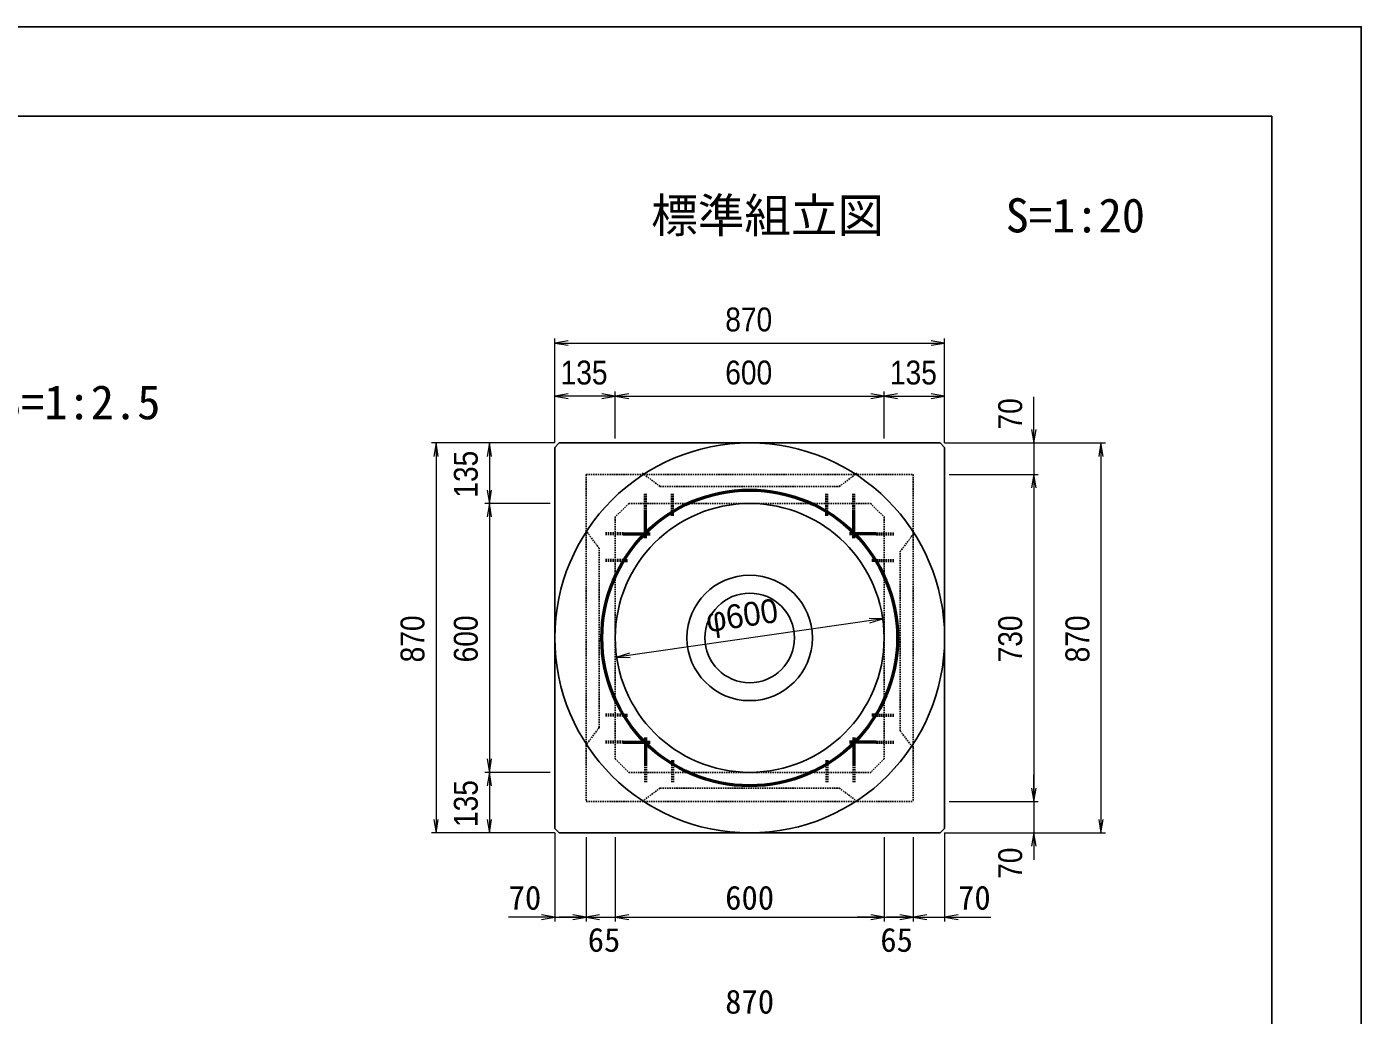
# Model space of a CAD drawing. Units: millimetres, scale not verified. Extents: x -210 to 210, y -148 to 148.
# Drawn here: x 61.1 to 210, y 38.2 to 148.5 of the extents above; entities that cross this region are included whole.
import ezdxf
from ezdxf.enums import TextEntityAlignment as Align

# ---------------------------------------------------------------- set-up
doc = ezdxf.new("R2010")
doc.units = ezdxf.units.MM
doc.linetypes.add('USER2', pattern=[4.7625, 3.175, -1.5875])
doc.layers.add('0-0', color=7, linetype='Continuous')
for name, color, linetype, lineweight in [('0-1_0', 9, 'Continuous', 25), ('0-2_dims', 2, 'Continuous', 13), ('0-5_pen3実線', 7, 'Continuous', 25), ('0-6_pen4実線', 6, 'Continuous', 25), ('0-8_pen2破線', 3, 'USER2', 25), ('0-9_鉄筋', 7, 'Continuous', 13), ('0-A_鉄筋 1', 7, 'Continuous', 50), ('0-B_鉄筋 2', 7, 'USER2', 50)]:
    doc.layers.add(name, color=color, linetype=linetype, lineweight=lineweight)
doc.styles.add('ＭＳ ゴシック', font='')
doc.styles.add('ＭＳ Ｐゴシック', font='')
doc.styles.get('ＭＳ ゴシック').set_extended_font_data('MS Gothic')
doc.styles.get('ＭＳ Ｐゴシック').set_extended_font_data('MS PGothic')

# ---------------------------------------------------------------- blocks, each defined once
blk = doc.blocks.new('部分図 1')
at = {"layer": '0-1_0'}
blk.add_lwpolyline([(0, 0), (8400, 0), (8400, 5940), (0, 5940)], close=True, dxfattribs=at)
at = {"layer": '0-2_dims'}
for p, q in [((6600, 5011), (6600, 5244)), ((7470, 5011), (7470, 5244)), ((6600, 5234), (7470, 5234)), ((6600, 5011), (6600, 5125.58)), ((6735, 5021), (6735, 5125.58)), ((6735, 5021), (6735, 5125.57)), ((7335, 5021), (7335, 5125.57)), ((7335, 5021), (7335, 5125.57)), ((7470, 5011), (7470, 5125.57)), ((6735, 5115.58), (6600, 5115.58)), ((6735, 5115.57), (7335, 5115.57)), ((7335, 5115.57), (7470, 5115.57)), ((7669, 5011), (7669, 5113.73)), ((6600, 5011), (6325, 5011)), ((6335, 5011), (6335, 4141)), ((6600, 5011), (6444, 5011)), ((6454, 5011), (6454, 4876)), ((7470, 5011), (7679, 5011)), ((7470, 5011), (7829, 5011)), ((7669, 5011), (7669, 4941)), ((7819, 5011), (7819, 4141)), ((7480, 4941), (7679, 4941)), ((7480, 4941), (7679, 4941)), ((7669, 4941), (7669, 4881)), ((7669, 4941), (7669, 4211)), ((6590, 4876), (6444, 4876)), ((6590, 4876), (6444, 4876)), ((6454, 4876), (6454, 4276)), ((7331.91, 4618.95), (6738.09, 4533.05)), ((6590, 4276), (6444, 4276)), ((6590, 4276), (6444, 4276)), ((6454, 4276), (6454, 4141)), ((7669, 4211), (7669, 4271)), ((7480, 4211), (7679, 4211)), ((7480, 4211), (7679, 4211)), ((7669, 4211), (7669, 4141)), ((6600, 4141), (6325, 4141)), ((6600, 4141), (6444, 4141)), ((7470, 4141), (7829, 4141)), ((7470, 4141), (7679, 4141)), ((7669, 4141), (7669, 4081))]:
    blk.add_line(p, q, dxfattribs=at)
at = {"layer": '0-2_dims', "lineweight": 18}
for p, q in [((6600, 4141), (6600, 3943)), ((7470, 4141), (7470, 3943)), ((6670, 4131), (6670, 3943)), ((6670, 4131), (6670, 3943)), ((6735, 4131), (6735, 3943)), ((6735, 4131), (6735, 3943)), ((7335, 4131), (7335, 3943)), ((7335, 4131), (7335, 3943)), ((7400, 4131), (7400, 3943)), ((7400, 4131), (7400, 3943)), ((6600, 3953), (6497, 3953)), ((6600, 3953), (6670, 3953)), ((6670, 3953), (6610, 3953)), ((6670, 3953), (6730, 3953)), ((6670, 3953), (6735, 3953)), ((6735, 3953), (6795, 3953)), ((6735, 3953), (7335, 3953)), ((7335, 3953), (7275, 3953)), ((7335, 3953), (7400, 3953)), ((7400, 3953), (7340, 3953)), ((7400, 3953), (7460, 3953)), ((7400, 3953), (7470, 3953)), ((7470, 3953), (7573, 3953))]:
    blk.add_line(p, q, dxfattribs=at)
at = {"layer": '0-2_dims'}
for points in [[(6630, 5239), (6600, 5234), (6630, 5229)], [(7440, 5229), (7470, 5234), (7440, 5239)], [(6630, 5120.58), (6600, 5115.58), (6630, 5110.58)], [(6705, 5110.58), (6735, 5115.58), (6705, 5120.58)], [(6765, 5120.57), (6735, 5115.57), (6765, 5110.57)], [(7305, 5110.57), (7335, 5115.57), (7305, 5120.57)], [(7365, 5120.57), (7335, 5115.57), (7365, 5110.57)], [(7440, 5110.57), (7470, 5115.57), (7440, 5120.57)], [(7664, 5041), (7669, 5011), (7674, 5041)], [(6340, 4981), (6335, 5011), (6330, 4981)], [(6459, 4981), (6454, 5011), (6449, 4981)], [(7824, 4981), (7819, 5011), (7814, 4981)], [(7674, 4911), (7669, 4941), (7664, 4911)], [(7674, 4911), (7669, 4941), (7664, 4911)], [(6449, 4906), (6454, 4876), (6459, 4906)], [(6459, 4846), (6454, 4876), (6449, 4846)], [(7302.93, 4609.71), (7331.91, 4618.95), (7301.5, 4619.61)], [(6767.07, 4542.29), (6738.09, 4533.05), (6768.5, 4532.39)], [(6449, 4306), (6454, 4276), (6459, 4306)], [(6459, 4246), (6454, 4276), (6449, 4246)], [(7664, 4241), (7669, 4211), (7674, 4241)], [(7664, 4241), (7669, 4211), (7674, 4241)], [(6330, 4171), (6335, 4141), (6340, 4171)], [(6449, 4171), (6454, 4141), (6459, 4171)], [(7814, 4171), (7819, 4141), (7824, 4171)], [(7674, 4111), (7669, 4141), (7664, 4111)]]:
    blk.add_lwpolyline(points, dxfattribs=at)
at = {"layer": '0-2_dims', "lineweight": 18}
for points in [[(6570, 3948), (6600, 3953), (6570, 3958)], [(6640, 3948), (6670, 3953), (6640, 3958)], [(6700, 3958), (6670, 3953), (6700, 3948)], [(6765, 3958), (6735, 3953), (6765, 3948)], [(6765, 3958), (6735, 3953), (6765, 3948)], [(7305, 3948), (7335, 3953), (7305, 3958)], [(7305, 3948), (7335, 3953), (7305, 3958)], [(7370, 3948), (7400, 3953), (7370, 3958)], [(7430, 3958), (7400, 3953), (7430, 3948)], [(7500, 3958), (7470, 3953), (7500, 3948)]]:
    blk.add_lwpolyline(points, dxfattribs=at)
at = {"layer": '0-5_pen3実線'}
for p, q in [((6600, 5001), (6610, 5011)), ((6610, 5011), (7460, 5011)), ((7470, 5001), (7460, 5011)), ((6600, 4576), (6600, 5001)), ((7470, 4576), (7470, 5001)), ((6600, 4576), (6600, 4151)), ((7470, 4576), (7470, 4151)), ((6600, 4151), (6610, 4141)), ((6600, 4151), (6610, 4141)), ((6610, 4141), (7460, 4141)), ((7470, 4151), (7460, 4141)), ((7470, 4151), (7460, 4141))]:
    blk.add_line(p, q, dxfattribs=at)
for radius in [435, 300, 140, 100]:
    blk.add_circle((7035, 4576), radius, dxfattribs=at)
blk.add_arc((7035, 4576), 300, 90, 270, dxfattribs=at)
at = {"layer": '0-6_pen4実線'}
blk.add_lwpolyline([(200, 200), (8200, 200), (8200, 5740), (200, 5740)], close=True, dxfattribs=at)
at = {"layer": '0-8_pen2破線'}
for p, q in [((6670, 4941), (7400, 4941)), ((6670, 4941), (6670, 4211)), ((6835, 4914), (6795, 4944)), ((7400, 4941), (7400, 4211)), ((6765, 4876), (6735, 4846)), ((6765, 4876), (7305, 4876)), ((7305, 4876), (7335, 4846)), ((6735, 4846), (6735, 4306)), ((7335, 4846), (7335, 4306)), ((7370.8, 4768.6), (7400.8, 4808.6)), ((7370.8, 4368.6), (7370.8, 4768.6)), ((6699, 4376), (6669, 4336)), ((7370.8, 4368.6), (7400.8, 4328.6)), ((6735, 4306), (6765, 4276)), ((7335, 4306), (7305, 4276)), ((6765, 4276), (7305, 4276)), ((6835, 4241), (6795, 4211)), ((6835, 4241), (7235, 4241)), ((7235, 4241), (7275, 4211)), ((6670, 4211), (7400, 4211))]:
    blk.add_line(p, q, dxfattribs=at)
for points in [[(6835, 4914), (7235, 4914), (7275, 4944)], [(6699, 4376), (6699, 4776), (6669, 4816)]]:
    blk.add_lwpolyline(points, dxfattribs=at)
at = {"layer": '0-A_鉄筋 1'}
for p, q in [((6802.5, 4798.5), (6802.5, 4858.5)), ((6862.5, 4848.5), (6862.5, 4858.5)), ((7207.5, 4848.5), (7207.5, 4858.5)), ((7267.5, 4798.5), (7267.5, 4858.5)), ((6752.5, 4808.5), (6812.5, 4808.5)), ((7317.5, 4808.5), (7257.5, 4808.5)), ((6752.5, 4748.5), (6762.5, 4748.5)), ((7317.5, 4748.5), (7307.5, 4748.5)), ((6752.5, 4403.5), (6762.5, 4403.5)), ((7317.5, 4403.5), (7307.5, 4403.5)), ((6802.5, 4353.5), (6802.5, 4293.5)), ((7267.5, 4353.5), (7267.5, 4293.5)), ((6752.5, 4343.5), (6812.5, 4343.5)), ((7317.5, 4343.5), (7257.5, 4343.5)), ((6862.5, 4303.5), (6862.5, 4293.5)), ((7207.5, 4303.5), (7207.5, 4293.5))]:
    blk.add_line(p, q, dxfattribs=at)
blk.add_circle((7035, 4576), 330, dxfattribs=at)
at = {"layer": '0-B_鉄筋 2'}
for p, q in [((6802.5, 4858.5), (6802.5, 4898.5)), ((6862.5, 4858.5), (6862.5, 4898.5)), ((7207.5, 4858.5), (7207.5, 4898.5)), ((7267.5, 4858.5), (7267.5, 4898.5)), ((6752.5, 4808.5), (6712.5, 4808.5)), ((7317.5, 4808.5), (7357.5, 4808.5)), ((6752.5, 4748.5), (6712.5, 4748.5)), ((7317.5, 4748.5), (7357.5, 4748.5)), ((6752.5, 4403.5), (6712.5, 4403.5)), ((7317.5, 4403.5), (7357.5, 4403.5)), ((6752.5, 4343.5), (6712.5, 4343.5)), ((7317.5, 4343.5), (7357.5, 4343.5)), ((6802.5, 4293.5), (6802.5, 4253.5)), ((6862.5, 4293.5), (6862.5, 4253.5)), ((7207.5, 4293.5), (7207.5, 4253.5)), ((7267.5, 4293.5), (7267.5, 4253.5))]:
    blk.add_line(p, q, dxfattribs=at)
at = {"layer": '0-2_dims', "color": 7, "style": 'ＭＳ Ｐゴシック', "width": 0.9}
for s, p in [('870', (6980.45, 5244)), ('135', (6612.95, 5125.58)), ('600', (6980.45, 5125.57)), ('135', (7347.95, 5125.57))]:
    blk.add_text(s, height=53.32, dxfattribs=at).set_placement(p, align=Align.BOTTOM_LEFT)
for s, p in [('70', (7659, 5041)), ('135', (6444, 4888.95)), ('870', (6325, 4521.45)), ('600', (6444, 4521.45)), ('730', (7659, 4521.45)), ('870', (7809, 4521.45)), ('135', (6444, 4153.95)), ('70', (7659, 4038.27))]:
    blk.add_text(s, height=53.32, rotation=90, dxfattribs=at).set_placement(p, align=Align.BOTTOM_LEFT)
at = {"layer": '0-2_dims', "color": 7, "style": 'ＭＳ Ｐゴシック'}
blk.add_text('φ600', height=53.32, rotation=8.232, dxfattribs=at).set_placement((6943.6, 4572.88), align=Align.BOTTOM_LEFT)
at = {"layer": '0-2_dims', "color": 7, "style": 'ＭＳ ゴシック'}
for s, p in [('70', (6497, 3953.5)), ('600', (6980.25, 3953.5)), ('70', (7500, 3953.5)), ('65', (6673.5, 3859.5)), ('65', (7326.5, 3859.5))]:
    blk.add_text(s, height=53.52, dxfattribs=at).set_placement(p, align=Align.BOTTOM_LEFT)
at = {"layer": '0-5_pen3実線', "style": 'ＭＳ ゴシック'}
for s, height, p in [('\u3000標準組立図\u3000', 76.23, (6711.08, 5458.01)), ('S=1:20', 76.24, (7606.15, 5458.01)), ('S=1:2.5', 76.23, (5356.84, 5041.02))]:
    blk.add_text(s, height=height, dxfattribs=at).set_placement(p, align=Align.BOTTOM_LEFT)
at = {"layer": '0-9_鉄筋', "style": 'ＭＳ ゴシック'}
blk.add_text('870', height=53.52, dxfattribs=at).set_placement((6980.25, 3721.5), align=Align.BOTTOM_LEFT)

msp = doc.modelspace()

# ---------------------------------------------------------------- block references
at = {"layer": '0-0', "xscale": 0.05, "yscale": 0.05}
msp.add_blockref('部分図 1', (-210, -148.5), dxfattribs=at)

doc.saveas('drawing.dxf')
